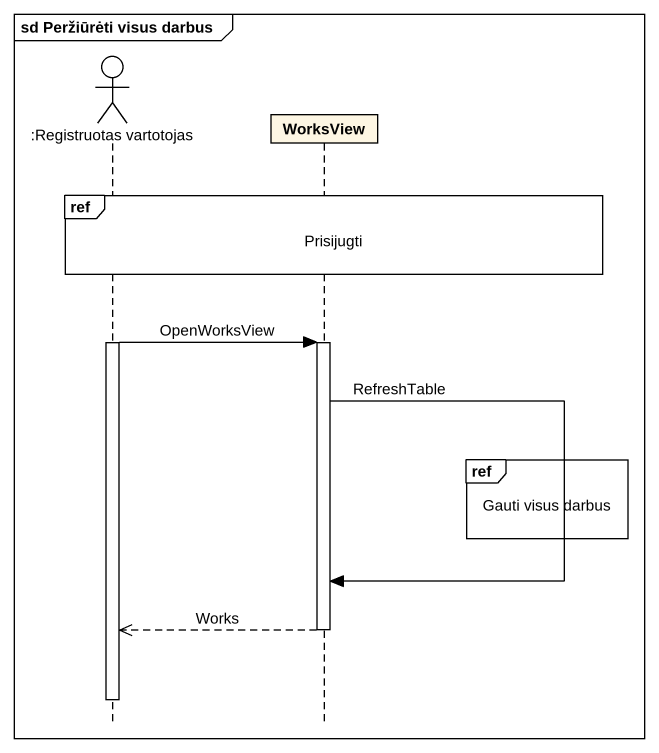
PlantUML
@startuml
mainframe sd Peržiūrėti visus darbus
hide footbox
actor ":Registruotas vartotojas" as Registruotas_vartotojas
participant WorksView

ref over Registruotas_vartotojas, WorksView : Prisijugti
activate Registruotas_vartotojas
Registruotas_vartotojas -> WorksView : OpenWorksView
activate WorksView
ref over WorksView : Gauti visus darbus
WorksView -> WorksView : RefreshTable
WorksView -->> Registruotas_vartotojas : Works
deactivate WorksView
deactivate Registruotas_vartotojas
@enduml
